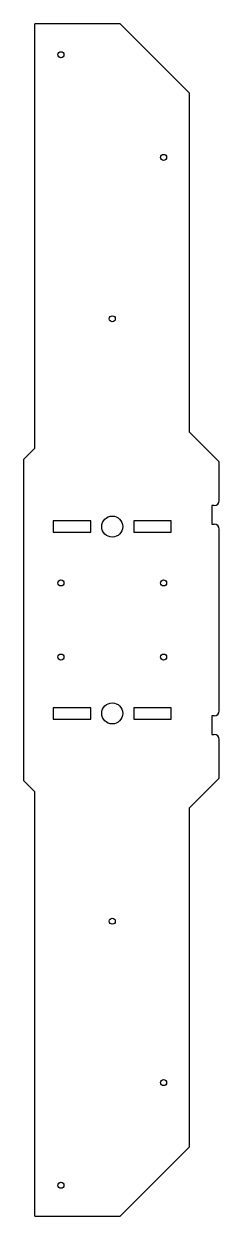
# Model space of a CAD drawing. Extents: x -164 to -6, y -482 to 482.
import ezdxf

# ---------------------------------------------------------------- set-up
doc = ezdxf.new("R2010")
doc.units = 0
doc.layers.add('Shape2DView004', color=7, linetype='CONTINUOUS')

msp = doc.modelspace()

# ---------------------------------------------------------------- linework, layer by layer
at = {"layer": 'Shape2DView004'}
for p, q in [((-86.5, 482), (-155.5, 482)), ((-155.5, 139), (-155.5, 482)), ((-30.5, 426), (-86.5, 482)), ((-30.5, 152), (-30.5, 426)), ((-6.5, 128), (-30.5, 152)), ((-164.5, 130), (-155.5, 139)), ((-164.5, -130), (-164.5, 130)), ((-6.5, 96.5), (-6.5, 128)), ((-12.5, 92.5), (-12.5, 77.5)), ((-10.5, 92.5), (-12.5, 92.5)), ((-140.65, 80.1), (-140.65, 70.9)), ((-110.35, 80.1), (-140.65, 80.1)), ((-110.35, 70.9), (-110.35, 80.1)), ((-75.65, 80.1), (-75.65, 70.9)), ((-45.35, 80.1), (-75.65, 80.1)), ((-45.35, 70.9), (-45.35, 80.1)), ((-12.5, 77.5), (-10.5, 77.5)), ((-140.65, 70.9), (-110.35, 70.9)), ((-75.65, 70.9), (-45.35, 70.9)), ((-6.5, -73.5), (-6.5, 73.5)), ((-140.65, -70.9), (-140.65, -80.1)), ((-110.35, -70.9), (-140.65, -70.9)), ((-110.35, -80.1), (-110.35, -70.9)), ((-75.65, -70.9), (-75.65, -80.1)), ((-45.35, -70.9), (-75.65, -70.9)), ((-45.35, -80.1), (-45.35, -70.9)), ((-140.65, -80.1), (-110.35, -80.1)), ((-75.65, -80.1), (-45.35, -80.1)), ((-12.5, -77.5), (-12.5, -92.5)), ((-10.5, -77.5), (-12.5, -77.5)), ((-12.5, -92.5), (-10.5, -92.5)), ((-6.5, -128), (-6.5, -96.5)), ((-155.5, -139), (-164.5, -130)), ((-30.5, -152), (-6.5, -128)), ((-155.5, -482), (-155.5, -139)), ((-30.5, -426), (-30.5, -152)), ((-86.5, -482), (-30.5, -426)), ((-155.5, -482), (-86.5, -482))]:
    msp.add_line(p, q, dxfattribs=at)
for centre, radius in [((-134.5, 457), 2.48), ((-51.5, 374), 2.48), ((-93, 243.5), 2.48), ((-93, 75.5), 8.5), ((-134.5, 30), 2.48), ((-51.5, 30), 2.48), ((-134.5, -30), 2.48), ((-51.5, -30), 2.48), ((-93, -75.5), 8.5), ((-93, -243.5), 2.48), ((-51.5, -374), 2.48), ((-134.5, -457), 2.48)]:
    msp.add_circle(centre, radius, dxfattribs=at)
for centre, start, end in [((-10.5, 96.5), -90, 0), ((-10.5, 73.5), 0, 90), ((-10.5, -73.5), -90, 0), ((-10.5, -96.5), 0, 90)]:
    msp.add_arc(centre, 4, start, end, dxfattribs=at)

doc.saveas('drawing.dxf')
